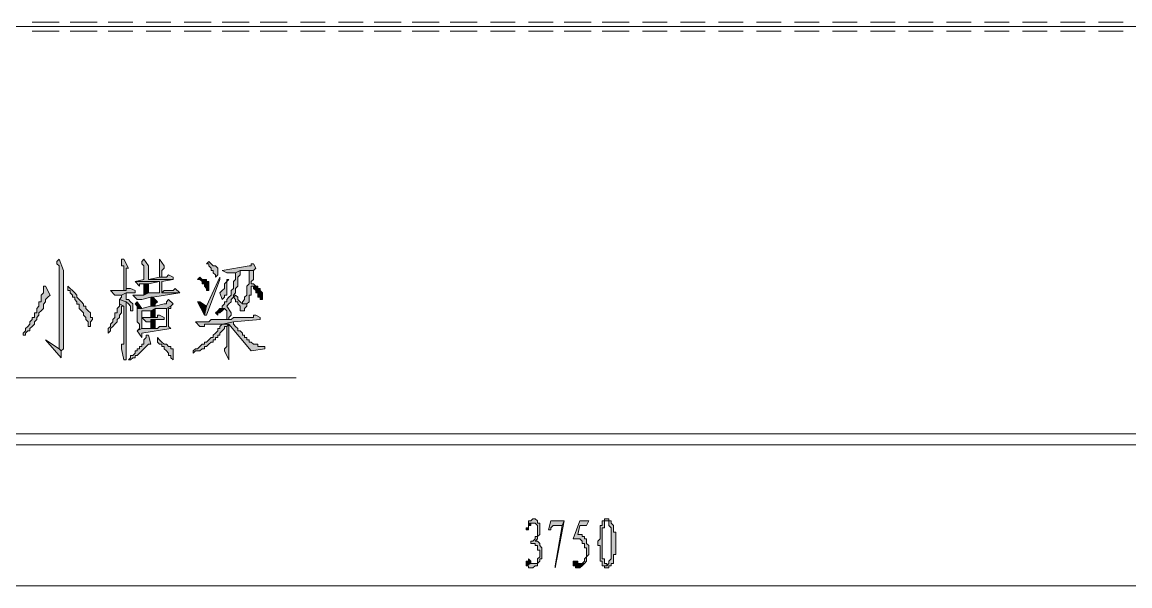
# Model space of a CAD drawing. Header units: millimetres. Extents: x 6 to 291, y 4 to 206.
# Drawn here: x 181.08 to 202.06, y 30.82 to 41.49 of the extents above; entities that cross this region are included whole.
import ezdxf

# ---------------------------------------------------------------- set-up
doc = ezdxf.new("R2010")
doc.units = ezdxf.units.MM
doc.layers.add('C00-00-00', color=7, linetype='Continuous')

msp = doc.modelspace()

# ---------------------------------------------------------------- hatches: boundary and pattern name
at = {"layer": 'C00-00-00'}
h = msp.add_hatch(color=256, dxfattribs=at)
h.dxf.hatch_style = 2
h.paths.add_polyline_path([(181.779328, 36.99934), (181.736994, 36.957007), (181.736994, 36.914674), (181.779328, 36.87234), (181.779328, 35.306007), (181.821661, 35.263674), (181.863994, 35.306007), (181.863994, 35.771674), (181.863994, 35.814007), (181.863994, 36.74534), (181.863994, 36.787674)])
h = msp.add_hatch(color=256, dxfattribs=at)
h.dxf.hatch_style = 2
h.paths.add_polyline_path([(183.006998, 36.99934), (182.964665, 36.99934), (182.964665, 36.957007), (182.964665, 36.87234), (183.006998, 36.87234), (183.006998, 36.406674), (183.049331, 36.406674), (183.049331, 36.49134), (183.049331, 36.533674), (183.049331, 36.830007), (183.091665, 36.830007)])
h = msp.add_hatch(color=256, dxfattribs=at)
h.dxf.hatch_style = 2
h.paths.add_polyline_path([(183.387999, 36.99934), (183.345665, 36.957007), (183.345665, 36.914674), (183.387999, 36.87234), (183.387999, 36.830007), (183.387999, 36.61834), (183.218665, 36.576007), (183.684332, 36.576007), (183.684332, 36.36434), (183.641999, 36.36434), (183.599665, 36.36434), (183.472665, 36.36434), (183.387999, 36.322007), (183.345665, 36.322007), (183.303332, 36.322007), (183.176332, 36.322007), (183.260999, 36.23734), (183.345665, 36.23734), (183.514999, 36.279674), (183.557332, 36.279674), (184.065332, 36.36434), (183.726665, 36.36434), (183.726665, 36.576007), (183.938332, 36.61834), (183.472665, 36.61834), (183.472665, 36.87234)])
h = msp.add_hatch(color=256, dxfattribs=at)
h.dxf.hatch_style = 2
h.paths.add_polyline_path([(183.684331, 36.99934), (183.684331, 36.660674), (183.726664, 36.660674), (183.726664, 36.787674), (183.768997, 36.830007), (183.768997, 36.87234)])
h = msp.add_hatch(color=256, dxfattribs=at)
h.dxf.hatch_style = 2
h.paths.add_polyline_path([(184.615669, 36.956998), (184.573336, 36.914665), (184.615669, 36.914665), (184.615669, 36.872331), (184.658003, 36.829998), (184.658003, 36.787665), (184.700336, 36.787665), (184.700336, 36.745331), (184.742669, 36.702998), (184.742669, 36.660665), (184.785003, 36.702998), (184.785003, 36.745331), (184.785003, 36.787665), (184.785003, 36.829998), (184.742669, 36.872331), (184.700336, 36.872331), (184.658003, 36.914665)])
h = msp.add_hatch(color=256, dxfattribs=at)
h.dxf.hatch_style = 2
h.paths.add_polyline_path([(185.208333, 36.787677), (185.123667, 36.745343), (185.123667, 36.70301), (185.123667, 36.618343), (185.081333, 36.57601), (185.081333, 36.533677), (185.081333, 36.491343), (185.081333, 36.44901), (185.039, 36.406677), (185.039, 36.364343), (185.039, 36.32201), (184.996667, 36.279677), (184.954333, 36.237343), (184.954333, 36.19501), (184.912, 36.19501), (184.912, 36.152677), (184.869667, 36.110343), (184.869667, 36.06801), (184.912, 36.06801), (184.954333, 36.025677), (184.954333, 35.983343), (184.954333, 35.856343), (184.996667, 35.856343), (184.996667, 35.898677), (185.039, 35.94101), (185.039, 35.983343), (184.954333, 36.110343), (184.996667, 36.152677), (185.039, 36.19501), (185.039, 36.237343), (185.081333, 36.279677), (185.081333, 36.32201), (185.123667, 36.364343), (185.123667, 36.406677), (185.123667, 36.44901), (185.166, 36.491343), (185.166, 36.533677), (185.166, 36.57601), (185.166, 36.660677), (185.208333, 36.70301)])
h = msp.add_hatch(color=256, dxfattribs=at)
h.dxf.hatch_style = 2
h.paths.add_polyline_path([(185.462339, 36.914672), (185.420006, 36.914672), (185.420006, 36.872338), (185.377672, 36.872338), (184.869672, 36.787672), (184.954339, 36.745338), (184.996672, 36.745338), (185.123672, 36.745338), (185.208339, 36.787672), (185.377672, 36.787672), (185.462339, 36.787672), (185.504672, 36.830005)])
h = msp.add_hatch(color=256, dxfattribs=at)
h.dxf.hatch_style = 2
h.paths.add_polyline_path([(185.462339, 36.787677), (185.377672, 36.787677), (185.377672, 36.745343), (185.377672, 36.660677), (185.377672, 36.533677), (185.335339, 36.491343), (185.335339, 36.406677), (185.335339, 36.364343), (185.335339, 36.32201), (185.293006, 36.279677), (185.293006, 36.237343), (185.250672, 36.19501), (185.250672, 36.152677), (185.335339, 36.152677), (185.377672, 36.19501), (185.377672, 36.237343), (185.377672, 36.279677), (185.377672, 36.32201), (185.420006, 36.32201), (185.420006, 36.406677), (185.420006, 36.491343), (185.504672, 36.491343), (185.462339, 36.533677), (185.420006, 36.533677), (185.420006, 36.57601), (185.462339, 36.618343)])
h = msp.add_hatch(color=256, dxfattribs=at)
h.dxf.hatch_style = 2
h.paths.add_polyline_path([(183.218661, 36.575997), (183.303328, 36.491331), (183.303328, 36.533664), (183.345661, 36.533664), (183.472661, 36.533664), (183.684328, 36.575997)])
h = msp.add_hatch(color=256, dxfattribs=at)
h.dxf.hatch_style = 2
h.paths.add_polyline_path([(183.472667, 36.533671), (183.387999, 36.533671), (183.387999, 36.322008), (183.472667, 36.364334)])
h = msp.add_hatch(color=256, dxfattribs=at)
h.dxf.hatch_style = 2
h.paths.add_polyline_path([(183.853668, 36.703008), (183.811335, 36.660675), (183.769001, 36.660675), (183.726668, 36.660675), (183.684335, 36.660675), (183.472668, 36.618342), (183.938335, 36.618342), (183.938335, 36.660675)])
h = msp.add_hatch(color=256, dxfattribs=at)
h.dxf.hatch_style = 2
h.paths.add_polyline_path([(184.446332, 36.660666), (184.403999, 36.618333), (184.446332, 36.618333), (184.488665, 36.575999), (184.488665, 36.533666), (184.530999, 36.533666), (184.530999, 36.491333), (184.573332, 36.448999), (184.573332, 36.406666), (184.615665, 36.406666), (184.615665, 36.575999), (184.573332, 36.575999), (184.573332, 36.618333), (184.530999, 36.618333), (184.488665, 36.618333)])
h = msp.add_hatch(color=256, dxfattribs=at)
h.dxf.hatch_style = 2
h.paths.add_polyline_path([(184.827333, 36.660666), (184.573327, 36.110328), (184.531001, 35.941007), (184.573327, 35.941007), (184.827333, 36.61834)])
h = msp.add_hatch(color=256, dxfattribs=at)
h.dxf.hatch_style = 2
h.paths.add_polyline_path([(184.99667, 36.61834), (184.954337, 36.61834), (184.954337, 36.576006), (184.912003, 36.533673), (184.912003, 36.49134), (184.912003, 36.449006), (184.86967, 36.406673), (184.827337, 36.36434), (184.86967, 36.23734), (184.912003, 36.279673), (184.912003, 36.322006), (184.954337, 36.322006), (184.954337, 36.36434), (184.954337, 36.406673), (184.954337, 36.576006)])
h = msp.add_hatch(color=256, dxfattribs=at)
h.dxf.hatch_style = 2
h.paths.add_polyline_path([(181.482996, 36.491329), (181.482996, 36.406662), (181.482996, 36.364329), (181.440662, 36.321995), (181.440662, 36.279662), (181.440662, 36.237329), (181.440662, 36.194995), (181.398329, 36.194995), (181.398329, 36.152662), (181.398329, 36.110329), (181.355996, 36.067995), (181.355996, 36.025662), (181.355996, 35.983329), (181.313662, 35.983329), (181.313662, 35.940995), (181.313662, 35.898662), (181.271329, 35.898662), (181.271329, 35.856329), (181.228996, 35.813995), (181.228996, 35.771662), (181.186662, 35.729329), (181.144329, 35.686995), (181.144329, 35.644662), (181.101996, 35.602329), (181.101996, 35.559995), (181.144329, 35.559995), (181.144329, 35.602329), (181.186662, 35.644662), (181.228996, 35.644662), (181.228996, 35.686995), (181.271329, 35.729329), (181.313662, 35.771662), (181.313662, 35.813995), (181.355996, 35.856329), (181.355996, 35.898662), (181.398329, 35.940995), (181.398329, 35.983329), (181.440662, 36.025662), (181.482996, 36.067995), (181.482996, 36.110329), (181.482996, 36.152662), (181.525329, 36.194995), (181.525329, 36.237329), (181.567662, 36.279662), (181.609996, 36.321995), (181.525329, 36.491329)])
h = msp.add_hatch(color=256, dxfattribs=at)
h.dxf.hatch_style = 2
h.paths.add_polyline_path([(181.948665, 36.491329), (181.948665, 36.448995), (181.948665, 36.406662), (181.990998, 36.406662), (181.990998, 36.364329), (182.033331, 36.321995), (182.033331, 36.279662), (182.075665, 36.279662), (182.075665, 36.237329), (182.117998, 36.194995), (182.117998, 36.152662), (182.160331, 36.152662), (182.160331, 36.110329), (182.160331, 36.067995), (182.202665, 36.025662), (182.244998, 35.983329), (182.244998, 35.940995), (182.287331, 35.898662), (182.287331, 35.856329), (182.329665, 35.813995), (182.329665, 35.771662), (182.329665, 35.729329), (182.371998, 35.729329), (182.371998, 35.813995), (182.414331, 35.856329), (182.414331, 35.898662), (182.371998, 35.898662), (182.371998, 35.940995), (182.371998, 35.983329), (182.329665, 36.025662), (182.287331, 36.067995), (182.287331, 36.110329), (182.244998, 36.110329), (182.244998, 36.152662), (182.202665, 36.194995), (182.160331, 36.237329), (182.117998, 36.279662), (182.117998, 36.321995), (182.075665, 36.364329), (182.033331, 36.406662), (181.990998, 36.448995)])
h = msp.add_hatch(color=256, dxfattribs=at)
h.dxf.hatch_style = 2
h.paths.add_polyline_path([(183.133993, 36.449002), (183.09166, 36.449002), (183.049326, 36.449002), (183.049326, 36.406669), (182.879993, 36.406669), (182.83766, 36.406669), (182.752993, 36.406669), (182.83766, 36.322002), (182.879993, 36.322002), (182.96466, 36.322002), (183.049326, 36.364336), (183.21866, 36.364336), (183.21866, 36.406669)])
h = msp.add_hatch(color=256, dxfattribs=at)
h.dxf.hatch_style = 2
h.paths.add_polyline_path([(183.04934, 36.364334), (182.964674, 36.322001), (182.964674, 36.279667), (182.92234, 36.237334), (183.04934, 36.195001), (183.091674, 36.152667), (183.134007, 36.110334), (183.134007, 36.068001), (183.134007, 36.025667), (183.17634, 36.025667), (183.17634, 36.152667), (183.134007, 36.195001), (183.091674, 36.237334), (183.04934, 36.237334), (183.04934, 36.279667), (183.04934, 36.322001)])
h = msp.add_hatch(color=256, dxfattribs=at)
h.dxf.hatch_style = 2
h.paths.add_polyline_path([(183.980663, 36.449002), (183.938329, 36.406669), (183.895996, 36.406669), (183.853663, 36.406669), (183.768996, 36.406669), (183.726663, 36.364336), (184.065329, 36.364336)])
h = msp.add_hatch(color=256, dxfattribs=at)
h.dxf.hatch_style = 2
h.paths.add_polyline_path([(185.123665, 36.322008), (185.081331, 36.279674), (185.123665, 36.237341), (185.123665, 36.195008), (185.165998, 36.195008), (185.165998, 36.152674), (185.208331, 36.110341), (185.208331, 36.068008), (185.208331, 36.025674), (185.250665, 36.025674), (185.292998, 36.025674), (185.292998, 36.068008), (185.335331, 36.110341), (185.335331, 36.152674), (185.250665, 36.152674), (185.208331, 36.195008), (185.165998, 36.237341), (185.165998, 36.279674)])
h = msp.add_hatch(color=256, dxfattribs=at)
h.dxf.hatch_style = 2
h.paths.add_polyline_path([(185.504665, 36.491329), (185.419999, 36.491329), (185.462332, 36.491329), (185.462332, 36.448995), (185.504665, 36.406662), (185.504665, 36.364329), (185.546999, 36.364329), (185.546999, 36.321995), (185.546999, 36.279662), (185.589332, 36.279662), (185.589332, 36.237329), (185.631665, 36.237329), (185.631665, 36.364329), (185.589332, 36.406662), (185.589332, 36.448995), (185.546999, 36.448995), (185.546999, 36.491329)])
h = msp.add_hatch(color=256, dxfattribs=at)
h.dxf.hatch_style = 2
h.paths.add_polyline_path([(182.922329, 36.15267), (182.922329, 36.110337), (182.879996, 36.068004), (182.879996, 36.02567), (182.879996, 35.983337), (182.837663, 35.983337), (182.837663, 35.941004), (182.837663, 35.89867), (182.795329, 35.856337), (182.795329, 35.814004), (182.752996, 35.77167), (182.752996, 35.729337), (182.710663, 35.687004), (182.710663, 35.64467), (182.710663, 35.602337), (182.752996, 35.64467), (182.752996, 35.687004), (182.795329, 35.729337), (182.837663, 35.77167), (182.879996, 35.814004), (182.879996, 35.856337), (182.922329, 35.89867), (182.922329, 35.941004), (182.964663, 35.983337), (182.964663, 36.068004), (182.964663, 36.110337), (183.006996, 36.110337)])
h = msp.add_hatch(color=256, dxfattribs=at)
h.dxf.hatch_style = 2
h.paths.add_polyline_path([(182.922329, 36.237339), (182.922329, 36.195006), (182.922329, 36.152672), (183.006996, 36.110339), (183.006996, 35.390672), (182.964663, 35.390672), (182.964663, 35.348339), (182.964663, 35.306006), (183.006996, 35.094339), (183.049329, 35.094339), (183.049329, 35.348339), (183.049329, 36.195006)])
h = msp.add_hatch(color=256, dxfattribs=at)
h.dxf.hatch_style = 2
h.paths.add_polyline_path([(183.261004, 36.194997), (183.218671, 36.152663), (183.261004, 36.11033), (183.261004, 36.067997), (183.345671, 36.067997)])
h = msp.add_hatch(color=256, dxfattribs=at)
h.dxf.hatch_style = 2
h.paths.add_polyline_path([(183.895994, 36.110328), (183.811328, 36.067995), (183.811328, 35.729328), (183.768994, 35.729328), (183.684328, 35.729328), (183.641994, 35.686995), (183.514994, 35.686995), (183.472661, 35.686995), (183.345661, 35.686995), (183.260994, 35.644661), (183.345661, 35.517661), (183.345661, 35.559995), (183.345661, 35.602328), (183.895994, 35.686995), (183.853661, 35.729328), (183.853661, 35.771661), (183.853661, 36.067995), (183.895994, 36.067995)])
h = msp.add_hatch(color=256, dxfattribs=at)
h.dxf.hatch_style = 2
h.paths.add_polyline_path([(183.853668, 36.237339), (183.811335, 36.195006), (183.811335, 36.152672), (183.769001, 36.152672), (183.599668, 36.110339), (183.515001, 36.110339), (183.345668, 36.068006), (183.261001, 36.068006), (183.261001, 35.814006), (183.303335, 35.771672), (183.303335, 35.687006), (183.261001, 35.644672), (183.345668, 35.687006), (183.345668, 35.856339), (183.345668, 35.898672), (183.345668, 35.941006), (183.345668, 36.025672), (183.515001, 36.025672), (183.599668, 36.068006), (183.811335, 36.068006), (183.896001, 36.110339), (183.938335, 36.152672)])
h = msp.add_hatch(color=256, dxfattribs=at)
h.dxf.hatch_style = 2
h.paths.add_polyline_path([(183.557336, 36.279665), (183.515003, 36.279665), (183.515003, 36.237332), (183.515003, 36.194999), (183.515003, 36.110332), (183.599669, 36.110332), (183.599669, 36.152665), (183.642003, 36.194999)])
h = msp.add_hatch(color=256, dxfattribs=at)
h.dxf.hatch_style = 2
h.paths.add_polyline_path([(184.446332, 36.194997), (184.404006, 36.194997), (184.531001, 35.941007), (184.573327, 36.110328)])
h = msp.add_hatch(color=256, dxfattribs=at)
h.dxf.hatch_style = 2
h.paths.add_polyline_path([(183.684331, 35.941007), (183.641997, 35.941007), (183.641997, 35.898674), (183.514997, 35.898674), (183.472664, 35.898674), (183.345664, 35.898674), (183.430331, 35.814007), (183.472664, 35.814007), (183.514997, 35.814007), (183.514997, 35.85634), (183.599664, 35.85634), (183.768997, 35.85634), (183.768997, 35.898674)])
h = msp.add_hatch(color=256, dxfattribs=at)
h.dxf.hatch_style = 2
h.paths.add_polyline_path([(183.599662, 36.068002), (183.514994, 36.025675), (183.514994, 35.898665), (183.599662, 35.898665)])
h = msp.add_hatch(color=256, dxfattribs=at)
h.dxf.hatch_style = 2
h.paths.add_polyline_path([(185.504665, 35.941007), (185.462332, 35.941007), (185.462332, 35.898674), (185.292999, 35.898674), (185.081332, 35.898674), (185.038999, 35.85634), (184.954332, 35.85634), (184.911999, 35.85634), (184.869665, 35.85634), (184.827332, 35.85634), (184.657999, 35.85634), (184.615665, 35.814007), (184.446332, 35.814007), (184.361665, 35.814007), (184.446332, 35.72934), (184.530999, 35.72934), (184.530999, 35.771674), (184.869665, 35.771674), (185.081332, 35.814007), (185.589332, 35.85634), (185.589332, 35.898674)])
h = msp.add_hatch(color=256, dxfattribs=at)
h.dxf.hatch_style = 2
h.paths.add_polyline_path([(184.869659, 36.068002), (184.827326, 36.068002), (184.784992, 36.025669), (184.742659, 35.983335), (184.784992, 35.941002), (184.784992, 35.983335), (184.827326, 35.983335), (184.869659, 36.025669), (184.911992, 36.068002)])
h = msp.add_hatch(color=256, dxfattribs=at)
h.dxf.hatch_style = 2
h.paths.add_polyline_path([(183.599662, 35.856338), (183.514994, 35.856338), (183.514994, 35.687001), (183.599662, 35.687001), (183.599662, 35.77167)])
h = msp.add_hatch(color=256, dxfattribs=at)
h.dxf.hatch_style = 2
h.paths.add_polyline_path([(184.869659, 35.77167), (184.827326, 35.729336), (184.827326, 35.687003), (184.784992, 35.687003), (184.784992, 35.64467), (184.742659, 35.602336), (184.700326, 35.560003), (184.700326, 35.51767), (184.657992, 35.51767), (184.615659, 35.475336), (184.573326, 35.433003), (184.530992, 35.433003), (184.530992, 35.39067), (184.488659, 35.39067), (184.446326, 35.348336), (184.403992, 35.306003), (184.361659, 35.306003), (184.319326, 35.26367), (184.319326, 35.221336), (184.361659, 35.26367), (184.403992, 35.26367), (184.446326, 35.26367), (184.488659, 35.306003), (184.530992, 35.306003), (184.530992, 35.348336), (184.573326, 35.348336), (184.615659, 35.39067), (184.657992, 35.433003), (184.700326, 35.433003), (184.700326, 35.475336), (184.742659, 35.475336), (184.742659, 35.51767), (184.784992, 35.51767), (184.784992, 35.560003), (184.827326, 35.560003), (184.827326, 35.602336), (184.869659, 35.64467), (184.911992, 35.687003), (184.911992, 35.729336), (184.954326, 35.729336), (184.996659, 35.77167)])
h = msp.add_hatch(color=256, dxfattribs=at)
h.dxf.hatch_style = 2
h.paths.add_polyline_path([(185.081339, 35.813996), (184.869672, 35.771663), (184.996672, 35.771663), (185.420005, 35.263663), (185.674005, 35.305996), (185.674005, 35.348329), (185.631672, 35.348329), (185.589339, 35.348329), (185.547005, 35.348329), (185.547005, 35.390663), (185.504672, 35.390663), (185.462339, 35.390663), (185.420005, 35.432996), (185.377672, 35.432996), (185.377672, 35.475329), (185.335339, 35.475329), (185.335339, 35.517663), (185.293005, 35.517663), (185.293005, 35.559996), (185.250672, 35.559996), (185.250672, 35.602329), (185.208339, 35.644663), (185.166005, 35.644663), (185.166005, 35.686996), (185.123672, 35.729329), (185.081339, 35.771663)])
h = msp.add_hatch(color=256, dxfattribs=at)
h.dxf.hatch_style = 2
h.paths.add_polyline_path([(184.99667, 35.77167), (184.954337, 35.729336), (184.954337, 35.348336), (184.912003, 35.306003), (184.912003, 35.26367), (184.99667, 35.094336), (184.99667, 35.13667), (184.99667, 35.433003), (184.99667, 35.475336)])
h = msp.add_hatch(color=256, dxfattribs=at)
h.dxf.hatch_style = 2
h.paths.add_polyline_path([(181.525338, 35.475338), (181.821671, 35.136671), (181.821671, 35.179004), (181.821671, 35.263671), (181.779338, 35.306004)])
h = msp.add_hatch(color=256, dxfattribs=at)
h.dxf.hatch_style = 2
h.paths.add_polyline_path([(183.430341, 35.560006), (183.430341, 35.517673), (183.388008, 35.47534), (183.388008, 35.433006), (183.388008, 35.390673), (183.345674, 35.390673), (183.345674, 35.34834), (183.303341, 35.34834), (183.303341, 35.306006), (183.261008, 35.306006), (183.261008, 35.263673), (183.218674, 35.263673), (183.218674, 35.22134), (183.176341, 35.179006), (183.134008, 35.179006), (183.134008, 35.136673), (183.091674, 35.09434), (183.134008, 35.09434), (183.176341, 35.136673), (183.218674, 35.136673), (183.218674, 35.179006), (183.261008, 35.179006), (183.303341, 35.22134), (183.345674, 35.263673), (183.388008, 35.306006), (183.430341, 35.34834), (183.472674, 35.390673), (183.515008, 35.390673), (183.472674, 35.560006)])
h = msp.add_hatch(color=256, dxfattribs=at)
h.dxf.hatch_style = 2
h.paths.add_polyline_path([(183.642004, 35.517664), (183.642004, 35.475331), (183.642004, 35.432997), (183.684338, 35.390664), (183.726671, 35.390664), (183.726671, 35.348331), (183.769004, 35.348331), (183.769004, 35.305997), (183.811338, 35.263664), (183.853671, 35.221331), (183.853671, 35.178997), (183.896004, 35.178997), (183.896004, 35.136664), (183.938338, 35.094331), (183.938338, 35.136664), (183.938338, 35.263664), (183.938338, 35.305997), (183.896004, 35.305997), (183.896004, 35.348331), (183.853671, 35.348331), (183.811338, 35.390664), (183.769004, 35.390664), (183.726671, 35.432997), (183.684338, 35.475331)])
h = msp.add_hatch(color=256, dxfattribs=at)
h.dxf.hatch_style = 2
h.paths.add_polyline_path([(190.669337, 32.004006), (190.669337, 31.919339), (190.627004, 31.919339), (190.627004, 31.877006), (190.669337, 31.877006), (190.669337, 31.919339), (190.669337, 31.961672), (190.711671, 31.961672), (190.711671, 32.004006), (190.754004, 32.004006)])
h = msp.add_hatch(color=256, dxfattribs=at)
h.dxf.hatch_style = 2
h.paths.add_polyline_path([(190.754006, 32.088674), (190.711672, 32.046341), (190.669339, 32.046341), (190.669339, 32.004008), (190.754006, 32.004008), (190.796339, 32.004008), (190.838672, 31.961674), (190.838672, 31.877008), (190.838672, 31.834674), (190.838672, 31.792341), (190.838672, 31.750008), (190.796339, 31.750008), (190.796339, 31.707674), (190.754006, 31.665341), (190.711672, 31.665341), (190.711672, 31.623008), (190.754006, 31.623008), (190.796339, 31.623008), (190.796339, 31.580674), (190.838672, 31.580674), (190.838672, 31.538341), (190.838672, 31.496008), (190.881006, 31.496008), (190.881006, 31.369008), (190.838672, 31.326674), (190.838672, 31.284341), (190.838672, 31.242008), (190.796339, 31.242008), (190.711672, 31.242008), (190.627006, 31.199674), (190.669339, 31.199674), (190.669339, 31.157341), (190.754006, 31.157341), (190.796339, 31.199674), (190.838672, 31.199674), (190.838672, 31.242008), (190.881006, 31.284341), (190.881006, 31.326674), (190.923339, 31.326674), (190.923339, 31.538341), (190.881006, 31.580674), (190.881006, 31.623008), (190.838672, 31.665341), (190.796339, 31.665341), (190.838672, 31.707674), (190.838672, 31.750008), (190.881006, 31.792341), (190.881006, 31.834674), (190.881006, 31.961674), (190.881006, 32.004008), (190.838672, 32.004008), (190.838672, 32.046341), (190.796339, 32.088674)])
h = msp.add_hatch(color=256, dxfattribs=at)
h.dxf.hatch_style = 2
h.paths.add_polyline_path([(191.34667, 32.046332), (191.09267, 32.046332), (191.050337, 31.876999), (191.09267, 31.876999), (191.09267, 31.919332), (191.135003, 31.961665), (191.304337, 31.961665)])
h = msp.add_hatch(color=256, dxfattribs=at)
h.dxf.hatch_style = 2
h.paths.add_polyline_path([(191.34667, 32.046332), (191.304328, 31.961663), (191.177333, 31.199662), (191.177333, 31.157336)])
h = msp.add_hatch(color=256, dxfattribs=at)
h.dxf.hatch_style = 2
h.paths.add_polyline_path([(191.812339, 32.046332), (191.643006, 32.046332), (191.516006, 31.707665), (191.600672, 31.707665), (191.643006, 31.707665), (191.685339, 31.665332), (191.685339, 31.622999), (191.727672, 31.622999), (191.727672, 31.580665), (191.727672, 31.538332), (191.770006, 31.538332), (191.770006, 31.368999), (191.727672, 31.326665), (191.727672, 31.284332), (191.685339, 31.241999), (191.600672, 31.241999), (191.727672, 31.241999), (191.770006, 31.284332), (191.770006, 31.326665), (191.770006, 31.368999), (191.812339, 31.411332), (191.812339, 31.580665), (191.770006, 31.622999), (191.770006, 31.665332), (191.770006, 31.707665), (191.727672, 31.707665), (191.727672, 31.749999), (191.685339, 31.749999), (191.685339, 31.792332), (191.643006, 31.792332), (191.600672, 31.792332), (191.643006, 31.961665), (191.770006, 31.961665)])
h = msp.add_hatch(color=256, dxfattribs=at)
h.dxf.hatch_style = 2
h.paths.add_polyline_path([(192.108671, 32.046332), (192.066338, 32.046332), (192.066338, 32.003999), (192.066338, 31.961665), (192.024004, 31.961665), (192.024004, 31.876999), (192.024004, 31.707665), (191.981671, 31.665332), (191.981671, 31.580665), (192.024004, 31.580665), (192.024004, 31.411332), (192.024004, 31.368999), (192.024004, 31.284332), (192.066338, 31.284332), (192.066338, 31.241999), (192.066338, 31.199665), (192.151004, 31.199665), (192.151004, 31.241999), (192.108671, 31.241999), (192.108671, 31.326665), (192.066338, 31.326665), (192.066338, 31.919332), (192.108671, 31.919332), (192.108671, 32.003999), (192.108671, 32.046332), (192.151004, 32.046332)])
h = msp.add_hatch(color=256, dxfattribs=at)
h.dxf.hatch_style = 2
h.paths.add_polyline_path([(192.150997, 32.088674), (192.108664, 32.088674), (192.108664, 32.046341), (192.150997, 32.046341), (192.193331, 32.046341), (192.193331, 32.004008), (192.193331, 31.961674), (192.235664, 31.919341), (192.235664, 31.877008), (192.235664, 31.834674), (192.235664, 31.623008), (192.235664, 31.411341), (192.235664, 31.326674), (192.193331, 31.284341), (192.193331, 31.242008), (192.150997, 31.199674), (192.066331, 31.199674), (192.108664, 31.199674), (192.108664, 31.157341), (192.193331, 31.157341), (192.193331, 31.199674), (192.235664, 31.199674), (192.235664, 31.242008), (192.277997, 31.242008), (192.277997, 31.326674), (192.277997, 31.411341), (192.320331, 31.411341), (192.320331, 31.834674), (192.277997, 31.834674), (192.277997, 31.919341), (192.277997, 31.961674), (192.235664, 32.004008), (192.235664, 32.046341), (192.193331, 32.046341), (192.193331, 32.088674)])
h = msp.add_hatch(color=256, dxfattribs=at)
h.dxf.hatch_style = 2
h.paths.add_polyline_path([(190.669337, 31.326673), (190.669337, 31.28434), (190.627004, 31.28434), (190.627004, 31.199673), (190.711671, 31.242006), (190.711671, 31.28434)])
h = msp.add_hatch(color=256, dxfattribs=at)
h.dxf.hatch_style = 2
h.paths.add_polyline_path([(191.558333, 31.284331), (191.516, 31.284331), (191.516, 31.199664), (191.558333, 31.199664), (191.558333, 31.157331), (191.643, 31.157331), (191.685333, 31.199664), (191.727667, 31.241997), (191.600667, 31.241997), (191.600667, 31.284331)])

# ---------------------------------------------------------------- linework, layer by layer
at = {"layer": 'C00-00-00', "lineweight": 5}
for points in [[(110.109001, 41.401995), (265.21834, 41.401995)], [(181.271332, 41.486663), (181.779328, 41.486663)], [(181.991007, 41.486663), (182.499003, 41.486663)], [(182.710666, 41.486663), (183.176335, 41.486663)], [(183.430341, 41.486663), (183.895994, 41.486663)], [(184.15, 41.486663), (184.657996, 41.486663)], [(184.869659, 41.486663), (185.377671, 41.486663)], [(185.589334, 41.486663), (186.097329, 41.486663)], [(186.351335, 41.486663), (186.817004, 41.486663)], [(187.070994, 41.486663), (187.536663, 41.486663)], [(187.748327, 41.486663), (188.256339, 41.486663)], [(188.468002, 41.486663), (188.975997, 41.486663)], [(189.187661, 41.486663), (189.695672, 41.486663)], [(189.949662, 41.486663), (190.415331, 41.486663)], [(190.669337, 41.486663), (191.135006, 41.486663)], [(191.34667, 41.486663), (191.854665, 41.486663)], [(192.066329, 41.486663), (192.57434, 41.486663)], [(192.82833, 41.486663), (193.293999, 41.486663)], [(193.548005, 41.486663), (194.013674, 41.486663)], [(194.267664, 41.486663), (194.733333, 41.486663)], [(194.987339, 41.486663), (195.452992, 41.486663)], [(195.706998, 41.486663), (196.172667, 41.486663)], [(196.426673, 41.486663), (196.892326, 41.486663)], [(197.146332, 41.486663), (197.612001, 41.486663)], [(197.866007, 41.486663), (198.33166, 41.486663)], [(198.585666, 41.486663), (199.051335, 41.486663)], [(199.305341, 41.486663), (199.770994, 41.486663)], [(200.025, 41.486663), (200.490669, 41.486663)], [(200.744659, 41.486663), (201.210328, 41.486663)], [(201.464334, 41.486663), (201.930003, 41.486663)], [(181.779328, 41.317342), (181.271332, 41.317342)], [(182.499003, 41.317342), (181.991007, 41.317342)], [(183.176335, 41.317342), (182.710666, 41.317342)], [(183.895994, 41.317342), (183.430341, 41.317342)], [(184.657996, 41.317342), (184.15, 41.317342)], [(185.377671, 41.317342), (184.869659, 41.317342)], [(186.097329, 41.317342), (185.589334, 41.317342)], [(186.817004, 41.317342), (186.351335, 41.317342)], [(187.536663, 41.317342), (187.070994, 41.317342)], [(188.256339, 41.317342), (187.748327, 41.317342)], [(188.975997, 41.317342), (188.468002, 41.317342)], [(189.695672, 41.317342), (189.187661, 41.317342)], [(190.415331, 41.317342), (189.949662, 41.317342)], [(191.135006, 41.317342), (190.669337, 41.317342)], [(191.854665, 41.317342), (191.34667, 41.317342)], [(192.57434, 41.317342), (192.066329, 41.317342)], [(193.293999, 41.317342), (192.82833, 41.317342)], [(194.013674, 41.317342), (193.548005, 41.317342)], [(194.733333, 41.317342), (194.267664, 41.317342)], [(195.452992, 41.317342), (194.987339, 41.317342)], [(196.172667, 41.317342), (195.706998, 41.317342)], [(196.892326, 41.317342), (196.426673, 41.317342)], [(197.612001, 41.317342), (197.146332, 41.317342)], [(198.33166, 41.317342), (197.866007, 41.317342)], [(199.051335, 41.317342), (198.585666, 41.317342)], [(199.770994, 41.317342), (199.305341, 41.317342)], [(200.490669, 41.317342), (200.025, 41.317342)], [(201.210328, 41.317342), (200.744659, 41.317342)], [(201.930003, 41.317342), (201.464334, 41.317342)], [(173.397329, 38.650338), (176.149003, 34.755663), (186.266667, 34.755663)], [(111.97167, 33.697329), (255.989672, 33.697329)], [(111.97167, 33.485666), (255.989672, 33.485666)], [(174.074662, 30.818661), (208.914994, 30.818661)]]:
    msp.add_lwpolyline(points, dxfattribs=at)
at = {"layer": 'C00-00-00', "lineweight": 13}
for points in [[(181.779328, 36.99934), (181.736994, 36.957007), (181.736994, 36.914674), (181.779328, 36.87234), (181.779328, 35.306007), (181.821661, 35.263674), (181.863994, 35.306007), (181.863994, 35.771674), (181.863994, 35.814007), (181.863994, 36.74534), (181.863994, 36.787674)], [(183.006998, 36.99934), (182.964665, 36.99934), (182.964665, 36.957007), (182.964665, 36.87234), (183.006998, 36.87234), (183.006998, 36.406674), (183.049331, 36.406674), (183.049331, 36.49134), (183.049331, 36.533674), (183.049331, 36.830007), (183.091665, 36.830007)], [(183.387999, 36.99934), (183.345665, 36.957007), (183.345665, 36.914674), (183.387999, 36.87234), (183.387999, 36.830007), (183.387999, 36.61834), (183.218665, 36.576007), (183.684332, 36.576007), (183.684332, 36.36434), (183.641999, 36.36434), (183.599665, 36.36434), (183.472665, 36.36434), (183.387999, 36.322007), (183.345665, 36.322007), (183.303332, 36.322007), (183.176332, 36.322007), (183.260999, 36.23734), (183.345665, 36.23734), (183.514999, 36.279674), (183.557332, 36.279674), (184.065332, 36.36434), (183.726665, 36.36434), (183.726665, 36.576007), (183.938332, 36.61834), (183.472665, 36.61834), (183.472665, 36.87234)], [(183.684331, 36.99934), (183.684331, 36.660674), (183.726664, 36.660674), (183.726664, 36.787674), (183.768997, 36.830007), (183.768997, 36.87234)], [(184.615669, 36.956998), (184.573336, 36.914665), (184.615669, 36.914665), (184.615669, 36.872331), (184.658003, 36.829998), (184.658003, 36.787665), (184.700336, 36.787665), (184.700336, 36.745331), (184.742669, 36.702998), (184.742669, 36.660665), (184.785003, 36.702998), (184.785003, 36.745331), (184.785003, 36.787665), (184.785003, 36.829998), (184.742669, 36.872331), (184.700336, 36.872331), (184.658003, 36.914665)], [(185.208333, 36.787677), (185.123667, 36.745343), (185.123667, 36.70301), (185.123667, 36.618343), (185.081333, 36.57601), (185.081333, 36.533677), (185.081333, 36.491343), (185.081333, 36.44901), (185.039, 36.406677), (185.039, 36.364343), (185.039, 36.32201), (184.996667, 36.279677), (184.954333, 36.237343), (184.954333, 36.19501), (184.912, 36.19501), (184.912, 36.152677), (184.869667, 36.110343), (184.869667, 36.06801), (184.912, 36.06801), (184.954333, 36.025677), (184.954333, 35.983343), (184.954333, 35.856343), (184.996667, 35.856343), (184.996667, 35.898677), (185.039, 35.94101), (185.039, 35.983343), (184.954333, 36.110343), (184.996667, 36.152677), (185.039, 36.19501), (185.039, 36.237343), (185.081333, 36.279677), (185.081333, 36.32201), (185.123667, 36.364343), (185.123667, 36.406677), (185.123667, 36.44901), (185.166, 36.491343), (185.166, 36.533677), (185.166, 36.57601), (185.166, 36.660677), (185.208333, 36.70301)], [(185.462339, 36.914672), (185.420006, 36.914672), (185.420006, 36.872338), (185.377672, 36.872338), (184.869672, 36.787672), (184.954339, 36.745338), (184.996672, 36.745338), (185.123672, 36.745338), (185.208339, 36.787672), (185.377672, 36.787672), (185.462339, 36.787672), (185.504672, 36.830005)], [(185.462339, 36.787677), (185.377672, 36.787677), (185.377672, 36.745343), (185.377672, 36.660677), (185.377672, 36.533677), (185.335339, 36.491343), (185.335339, 36.406677), (185.335339, 36.364343), (185.335339, 36.32201), (185.293006, 36.279677), (185.293006, 36.237343), (185.250672, 36.19501), (185.250672, 36.152677), (185.335339, 36.152677), (185.377672, 36.19501), (185.377672, 36.237343), (185.377672, 36.279677), (185.377672, 36.32201), (185.420006, 36.32201), (185.420006, 36.406677), (185.420006, 36.491343), (185.504672, 36.491343), (185.462339, 36.533677), (185.420006, 36.533677), (185.420006, 36.57601), (185.462339, 36.618343)], [(183.218661, 36.575997), (183.303328, 36.491331), (183.303328, 36.533664), (183.345661, 36.533664), (183.472661, 36.533664), (183.684328, 36.575997)], [(183.472667, 36.533671), (183.387999, 36.533671), (183.387999, 36.322008), (183.472667, 36.364334)], [(183.853668, 36.703008), (183.811335, 36.660675), (183.769001, 36.660675), (183.726668, 36.660675), (183.684335, 36.660675), (183.472668, 36.618342), (183.938335, 36.618342), (183.938335, 36.660675)], [(184.446332, 36.660666), (184.403999, 36.618333), (184.446332, 36.618333), (184.488665, 36.575999), (184.488665, 36.533666), (184.530999, 36.533666), (184.530999, 36.491333), (184.573332, 36.448999), (184.573332, 36.406666), (184.615665, 36.406666), (184.615665, 36.575999), (184.573332, 36.575999), (184.573332, 36.618333), (184.530999, 36.618333), (184.488665, 36.618333)], [(184.827333, 36.660666), (184.573327, 36.110328), (184.531001, 35.941007), (184.573327, 35.941007), (184.827333, 36.61834)], [(184.99667, 36.61834), (184.954337, 36.61834), (184.954337, 36.576006), (184.912003, 36.533673), (184.912003, 36.49134), (184.912003, 36.449006), (184.86967, 36.406673), (184.827337, 36.36434), (184.86967, 36.23734), (184.912003, 36.279673), (184.912003, 36.322006), (184.954337, 36.322006), (184.954337, 36.36434), (184.954337, 36.406673), (184.954337, 36.576006)], [(181.482996, 36.491329), (181.482996, 36.406662), (181.482996, 36.364329), (181.440662, 36.321995), (181.440662, 36.279662), (181.440662, 36.237329), (181.440662, 36.194995), (181.398329, 36.194995), (181.398329, 36.152662), (181.398329, 36.110329), (181.355996, 36.067995), (181.355996, 36.025662), (181.355996, 35.983329), (181.313662, 35.983329), (181.313662, 35.940995), (181.313662, 35.898662), (181.271329, 35.898662), (181.271329, 35.856329), (181.228996, 35.813995), (181.228996, 35.771662), (181.186662, 35.729329), (181.144329, 35.686995), (181.144329, 35.644662), (181.101996, 35.602329), (181.101996, 35.559995), (181.144329, 35.559995), (181.144329, 35.602329), (181.186662, 35.644662), (181.228996, 35.644662), (181.228996, 35.686995), (181.271329, 35.729329), (181.313662, 35.771662), (181.313662, 35.813995), (181.355996, 35.856329), (181.355996, 35.898662), (181.398329, 35.940995), (181.398329, 35.983329), (181.440662, 36.025662), (181.482996, 36.067995), (181.482996, 36.110329), (181.482996, 36.152662), (181.525329, 36.194995), (181.525329, 36.237329), (181.567662, 36.279662), (181.609996, 36.321995), (181.525329, 36.491329)], [(181.948665, 36.491329), (181.948665, 36.448995), (181.948665, 36.406662), (181.990998, 36.406662), (181.990998, 36.364329), (182.033331, 36.321995), (182.033331, 36.279662), (182.075665, 36.279662), (182.075665, 36.237329), (182.117998, 36.194995), (182.117998, 36.152662), (182.160331, 36.152662), (182.160331, 36.110329), (182.160331, 36.067995), (182.202665, 36.025662), (182.244998, 35.983329), (182.244998, 35.940995), (182.287331, 35.898662), (182.287331, 35.856329), (182.329665, 35.813995), (182.329665, 35.771662), (182.329665, 35.729329), (182.371998, 35.729329), (182.371998, 35.813995), (182.414331, 35.856329), (182.414331, 35.898662), (182.371998, 35.898662), (182.371998, 35.940995), (182.371998, 35.983329), (182.329665, 36.025662), (182.287331, 36.067995), (182.287331, 36.110329), (182.244998, 36.110329), (182.244998, 36.152662), (182.202665, 36.194995), (182.160331, 36.237329), (182.117998, 36.279662), (182.117998, 36.321995), (182.075665, 36.364329), (182.033331, 36.406662), (181.990998, 36.448995)], [(183.133993, 36.449002), (183.09166, 36.449002), (183.049326, 36.449002), (183.049326, 36.406669), (182.879993, 36.406669), (182.83766, 36.406669), (182.752993, 36.406669), (182.83766, 36.322002), (182.879993, 36.322002), (182.96466, 36.322002), (183.049326, 36.364336), (183.21866, 36.364336), (183.21866, 36.406669)], [(183.04934, 36.364334), (182.964674, 36.322001), (182.964674, 36.279667), (182.92234, 36.237334), (183.04934, 36.195001), (183.091674, 36.152667), (183.134007, 36.110334), (183.134007, 36.068001), (183.134007, 36.025667), (183.17634, 36.025667), (183.17634, 36.152667), (183.134007, 36.195001), (183.091674, 36.237334), (183.04934, 36.237334), (183.04934, 36.279667), (183.04934, 36.322001)], [(183.980663, 36.449002), (183.938329, 36.406669), (183.895996, 36.406669), (183.853663, 36.406669), (183.768996, 36.406669), (183.726663, 36.364336), (184.065329, 36.364336)], [(185.123665, 36.322008), (185.081331, 36.279674), (185.123665, 36.237341), (185.123665, 36.195008), (185.165998, 36.195008), (185.165998, 36.152674), (185.208331, 36.110341), (185.208331, 36.068008), (185.208331, 36.025674), (185.250665, 36.025674), (185.292998, 36.025674), (185.292998, 36.068008), (185.335331, 36.110341), (185.335331, 36.152674), (185.250665, 36.152674), (185.208331, 36.195008), (185.165998, 36.237341), (185.165998, 36.279674)], [(185.504665, 36.491329), (185.419999, 36.491329), (185.462332, 36.491329), (185.462332, 36.448995), (185.504665, 36.406662), (185.504665, 36.364329), (185.546999, 36.364329), (185.546999, 36.321995), (185.546999, 36.279662), (185.589332, 36.279662), (185.589332, 36.237329), (185.631665, 36.237329), (185.631665, 36.364329), (185.589332, 36.406662), (185.589332, 36.448995), (185.546999, 36.448995), (185.546999, 36.491329)], [(182.922329, 36.15267), (182.922329, 36.110337), (182.879996, 36.068004), (182.879996, 36.02567), (182.879996, 35.983337), (182.837663, 35.983337), (182.837663, 35.941004), (182.837663, 35.89867), (182.795329, 35.856337), (182.795329, 35.814004), (182.752996, 35.77167), (182.752996, 35.729337), (182.710663, 35.687004), (182.710663, 35.64467), (182.710663, 35.602337), (182.752996, 35.64467), (182.752996, 35.687004), (182.795329, 35.729337), (182.837663, 35.77167), (182.879996, 35.814004), (182.879996, 35.856337), (182.922329, 35.89867), (182.922329, 35.941004), (182.964663, 35.983337), (182.964663, 36.068004), (182.964663, 36.110337), (183.006996, 36.110337)], [(182.922329, 36.237339), (182.922329, 36.195006), (182.922329, 36.152672), (183.006996, 36.110339), (183.006996, 35.390672), (182.964663, 35.390672), (182.964663, 35.348339), (182.964663, 35.306006), (183.006996, 35.094339), (183.049329, 35.094339), (183.049329, 35.348339), (183.049329, 36.195006)], [(183.261004, 36.194997), (183.218671, 36.152663), (183.261004, 36.11033), (183.261004, 36.067997), (183.345671, 36.067997)], [(183.895994, 36.110328), (183.811328, 36.067995), (183.811328, 35.729328), (183.768994, 35.729328), (183.684328, 35.729328), (183.641994, 35.686995), (183.514994, 35.686995), (183.472661, 35.686995), (183.345661, 35.686995), (183.260994, 35.644661), (183.345661, 35.517661), (183.345661, 35.559995), (183.345661, 35.602328), (183.895994, 35.686995), (183.853661, 35.729328), (183.853661, 35.771661), (183.853661, 36.067995), (183.895994, 36.067995)], [(183.853668, 36.237339), (183.811335, 36.195006), (183.811335, 36.152672), (183.769001, 36.152672), (183.599668, 36.110339), (183.515001, 36.110339), (183.345668, 36.068006), (183.261001, 36.068006), (183.261001, 35.814006), (183.303335, 35.771672), (183.303335, 35.687006), (183.261001, 35.644672), (183.345668, 35.687006), (183.345668, 35.856339), (183.345668, 35.898672), (183.345668, 35.941006), (183.345668, 36.025672), (183.515001, 36.025672), (183.599668, 36.068006), (183.811335, 36.068006), (183.896001, 36.110339), (183.938335, 36.152672)], [(183.557336, 36.279665), (183.515003, 36.279665), (183.515003, 36.237332), (183.515003, 36.194999), (183.515003, 36.110332), (183.599669, 36.110332), (183.599669, 36.152665), (183.642003, 36.194999)], [(184.446332, 36.194997), (184.404006, 36.194997), (184.531001, 35.941007), (184.573327, 36.110328)], [(183.684331, 35.941007), (183.641997, 35.941007), (183.641997, 35.898674), (183.514997, 35.898674), (183.472664, 35.898674), (183.345664, 35.898674), (183.430331, 35.814007), (183.472664, 35.814007), (183.514997, 35.814007), (183.514997, 35.85634), (183.599664, 35.85634), (183.768997, 35.85634), (183.768997, 35.898674)], [(183.599662, 36.068002), (183.514994, 36.025675), (183.514994, 35.898665), (183.599662, 35.898665)], [(185.504665, 35.941007), (185.462332, 35.941007), (185.462332, 35.898674), (185.292999, 35.898674), (185.081332, 35.898674), (185.038999, 35.85634), (184.954332, 35.85634), (184.911999, 35.85634), (184.869665, 35.85634), (184.827332, 35.85634), (184.657999, 35.85634), (184.615665, 35.814007), (184.446332, 35.814007), (184.361665, 35.814007), (184.446332, 35.72934), (184.530999, 35.72934), (184.530999, 35.771674), (184.869665, 35.771674), (185.081332, 35.814007), (185.589332, 35.85634), (185.589332, 35.898674)], [(184.869659, 36.068002), (184.827326, 36.068002), (184.784992, 36.025669), (184.742659, 35.983335), (184.784992, 35.941002), (184.784992, 35.983335), (184.827326, 35.983335), (184.869659, 36.025669), (184.911992, 36.068002)], [(183.599662, 35.856338), (183.514994, 35.856338), (183.514994, 35.687001), (183.599662, 35.687001), (183.599662, 35.77167)], [(184.869659, 35.77167), (184.827326, 35.729336), (184.827326, 35.687003), (184.784992, 35.687003), (184.784992, 35.64467), (184.742659, 35.602336), (184.700326, 35.560003), (184.700326, 35.51767), (184.657992, 35.51767), (184.615659, 35.475336), (184.573326, 35.433003), (184.530992, 35.433003), (184.530992, 35.39067), (184.488659, 35.39067), (184.446326, 35.348336), (184.403992, 35.306003), (184.361659, 35.306003), (184.319326, 35.26367), (184.319326, 35.221336), (184.361659, 35.26367), (184.403992, 35.26367), (184.446326, 35.26367), (184.488659, 35.306003), (184.530992, 35.306003), (184.530992, 35.348336), (184.573326, 35.348336), (184.615659, 35.39067), (184.657992, 35.433003), (184.700326, 35.433003), (184.700326, 35.475336), (184.742659, 35.475336), (184.742659, 35.51767), (184.784992, 35.51767), (184.784992, 35.560003), (184.827326, 35.560003), (184.827326, 35.602336), (184.869659, 35.64467), (184.911992, 35.687003), (184.911992, 35.729336), (184.954326, 35.729336), (184.996659, 35.77167)], [(185.081339, 35.813996), (184.869672, 35.771663), (184.996672, 35.771663), (185.420005, 35.263663), (185.674005, 35.305996), (185.674005, 35.348329), (185.631672, 35.348329), (185.589339, 35.348329), (185.547005, 35.348329), (185.547005, 35.390663), (185.504672, 35.390663), (185.462339, 35.390663), (185.420005, 35.432996), (185.377672, 35.432996), (185.377672, 35.475329), (185.335339, 35.475329), (185.335339, 35.517663), (185.293005, 35.517663), (185.293005, 35.559996), (185.250672, 35.559996), (185.250672, 35.602329), (185.208339, 35.644663), (185.166005, 35.644663), (185.166005, 35.686996), (185.123672, 35.729329), (185.081339, 35.771663)], [(184.99667, 35.77167), (184.954337, 35.729336), (184.954337, 35.348336), (184.912003, 35.306003), (184.912003, 35.26367), (184.99667, 35.094336), (184.99667, 35.13667), (184.99667, 35.433003), (184.99667, 35.475336)], [(181.525338, 35.475338), (181.821671, 35.136671), (181.821671, 35.179004), (181.821671, 35.263671), (181.779338, 35.306004)], [(183.430341, 35.560006), (183.430341, 35.517673), (183.388008, 35.47534), (183.388008, 35.433006), (183.388008, 35.390673), (183.345674, 35.390673), (183.345674, 35.34834), (183.303341, 35.34834), (183.303341, 35.306006), (183.261008, 35.306006), (183.261008, 35.263673), (183.218674, 35.263673), (183.218674, 35.22134), (183.176341, 35.179006), (183.134008, 35.179006), (183.134008, 35.136673), (183.091674, 35.09434), (183.134008, 35.09434), (183.176341, 35.136673), (183.218674, 35.136673), (183.218674, 35.179006), (183.261008, 35.179006), (183.303341, 35.22134), (183.345674, 35.263673), (183.388008, 35.306006), (183.430341, 35.34834), (183.472674, 35.390673), (183.515008, 35.390673), (183.472674, 35.560006)], [(183.642004, 35.517664), (183.642004, 35.475331), (183.642004, 35.432997), (183.684338, 35.390664), (183.726671, 35.390664), (183.726671, 35.348331), (183.769004, 35.348331), (183.769004, 35.305997), (183.811338, 35.263664), (183.853671, 35.221331), (183.853671, 35.178997), (183.896004, 35.178997), (183.896004, 35.136664), (183.938338, 35.094331), (183.938338, 35.136664), (183.938338, 35.263664), (183.938338, 35.305997), (183.896004, 35.305997), (183.896004, 35.348331), (183.853671, 35.348331), (183.811338, 35.390664), (183.769004, 35.390664), (183.726671, 35.432997), (183.684338, 35.475331)], [(190.669337, 32.004006), (190.669337, 31.919339), (190.627004, 31.919339), (190.627004, 31.877006), (190.669337, 31.877006), (190.669337, 31.919339), (190.669337, 31.961672), (190.711671, 31.961672), (190.711671, 32.004006), (190.754004, 32.004006)], [(190.754006, 32.088674), (190.711672, 32.046341), (190.669339, 32.046341), (190.669339, 32.004008), (190.754006, 32.004008), (190.796339, 32.004008), (190.838672, 31.961674), (190.838672, 31.877008), (190.838672, 31.834674), (190.838672, 31.792341), (190.838672, 31.750008), (190.796339, 31.750008), (190.796339, 31.707674), (190.754006, 31.665341), (190.711672, 31.665341), (190.711672, 31.623008), (190.754006, 31.623008), (190.796339, 31.623008), (190.796339, 31.580674), (190.838672, 31.580674), (190.838672, 31.538341), (190.838672, 31.496008), (190.881006, 31.496008), (190.881006, 31.369008), (190.838672, 31.326674), (190.838672, 31.284341), (190.838672, 31.242008), (190.796339, 31.242008), (190.711672, 31.242008), (190.627006, 31.199674), (190.669339, 31.199674), (190.669339, 31.157341), (190.754006, 31.157341), (190.796339, 31.199674), (190.838672, 31.199674), (190.838672, 31.242008), (190.881006, 31.284341), (190.881006, 31.326674), (190.923339, 31.326674), (190.923339, 31.538341), (190.881006, 31.580674), (190.881006, 31.623008), (190.838672, 31.665341), (190.796339, 31.665341), (190.838672, 31.707674), (190.838672, 31.750008), (190.881006, 31.792341), (190.881006, 31.834674), (190.881006, 31.961674), (190.881006, 32.004008), (190.838672, 32.004008), (190.838672, 32.046341), (190.796339, 32.088674)], [(191.34667, 32.046332), (191.09267, 32.046332), (191.050337, 31.876999), (191.09267, 31.876999), (191.09267, 31.919332), (191.135003, 31.961665), (191.304337, 31.961665)], [(191.34667, 32.046332), (191.304328, 31.961663), (191.177333, 31.199662), (191.177333, 31.157336)], [(191.812339, 32.046332), (191.643006, 32.046332), (191.516006, 31.707665), (191.600672, 31.707665), (191.643006, 31.707665), (191.685339, 31.665332), (191.685339, 31.622999), (191.727672, 31.622999), (191.727672, 31.580665), (191.727672, 31.538332), (191.770006, 31.538332), (191.770006, 31.368999), (191.727672, 31.326665), (191.727672, 31.284332), (191.685339, 31.241999), (191.600672, 31.241999), (191.727672, 31.241999), (191.770006, 31.284332), (191.770006, 31.326665), (191.770006, 31.368999), (191.812339, 31.411332), (191.812339, 31.580665), (191.770006, 31.622999), (191.770006, 31.665332), (191.770006, 31.707665), (191.727672, 31.707665), (191.727672, 31.749999), (191.685339, 31.749999), (191.685339, 31.792332), (191.643006, 31.792332), (191.600672, 31.792332), (191.643006, 31.961665), (191.770006, 31.961665)], [(192.108671, 32.046332), (192.066338, 32.046332), (192.066338, 32.003999), (192.066338, 31.961665), (192.024004, 31.961665), (192.024004, 31.876999), (192.024004, 31.707665), (191.981671, 31.665332), (191.981671, 31.580665), (192.024004, 31.580665), (192.024004, 31.411332), (192.024004, 31.368999), (192.024004, 31.284332), (192.066338, 31.284332), (192.066338, 31.241999), (192.066338, 31.199665), (192.151004, 31.199665), (192.151004, 31.241999), (192.108671, 31.241999), (192.108671, 31.326665), (192.066338, 31.326665), (192.066338, 31.919332), (192.108671, 31.919332), (192.108671, 32.003999), (192.108671, 32.046332), (192.151004, 32.046332)], [(192.150997, 32.088674), (192.108664, 32.088674), (192.108664, 32.046341), (192.150997, 32.046341), (192.193331, 32.046341), (192.193331, 32.004008), (192.193331, 31.961674), (192.235664, 31.919341), (192.235664, 31.877008), (192.235664, 31.834674), (192.235664, 31.623008), (192.235664, 31.411341), (192.235664, 31.326674), (192.193331, 31.284341), (192.193331, 31.242008), (192.150997, 31.199674), (192.066331, 31.199674), (192.108664, 31.199674), (192.108664, 31.157341), (192.193331, 31.157341), (192.193331, 31.199674), (192.235664, 31.199674), (192.235664, 31.242008), (192.277997, 31.242008), (192.277997, 31.326674), (192.277997, 31.411341), (192.320331, 31.411341), (192.320331, 31.834674), (192.277997, 31.834674), (192.277997, 31.919341), (192.277997, 31.961674), (192.235664, 32.004008), (192.235664, 32.046341), (192.193331, 32.046341), (192.193331, 32.088674)], [(190.669337, 31.326673), (190.669337, 31.28434), (190.627004, 31.28434), (190.627004, 31.199673), (190.711671, 31.242006), (190.711671, 31.28434)], [(191.558333, 31.284331), (191.516, 31.284331), (191.516, 31.199664), (191.558333, 31.199664), (191.558333, 31.157331), (191.643, 31.157331), (191.685333, 31.199664), (191.727667, 31.241997), (191.600667, 31.241997), (191.600667, 31.284331)]]:
    msp.add_lwpolyline(points, close=True, dxfattribs=at)

doc.saveas('drawing.dxf')
